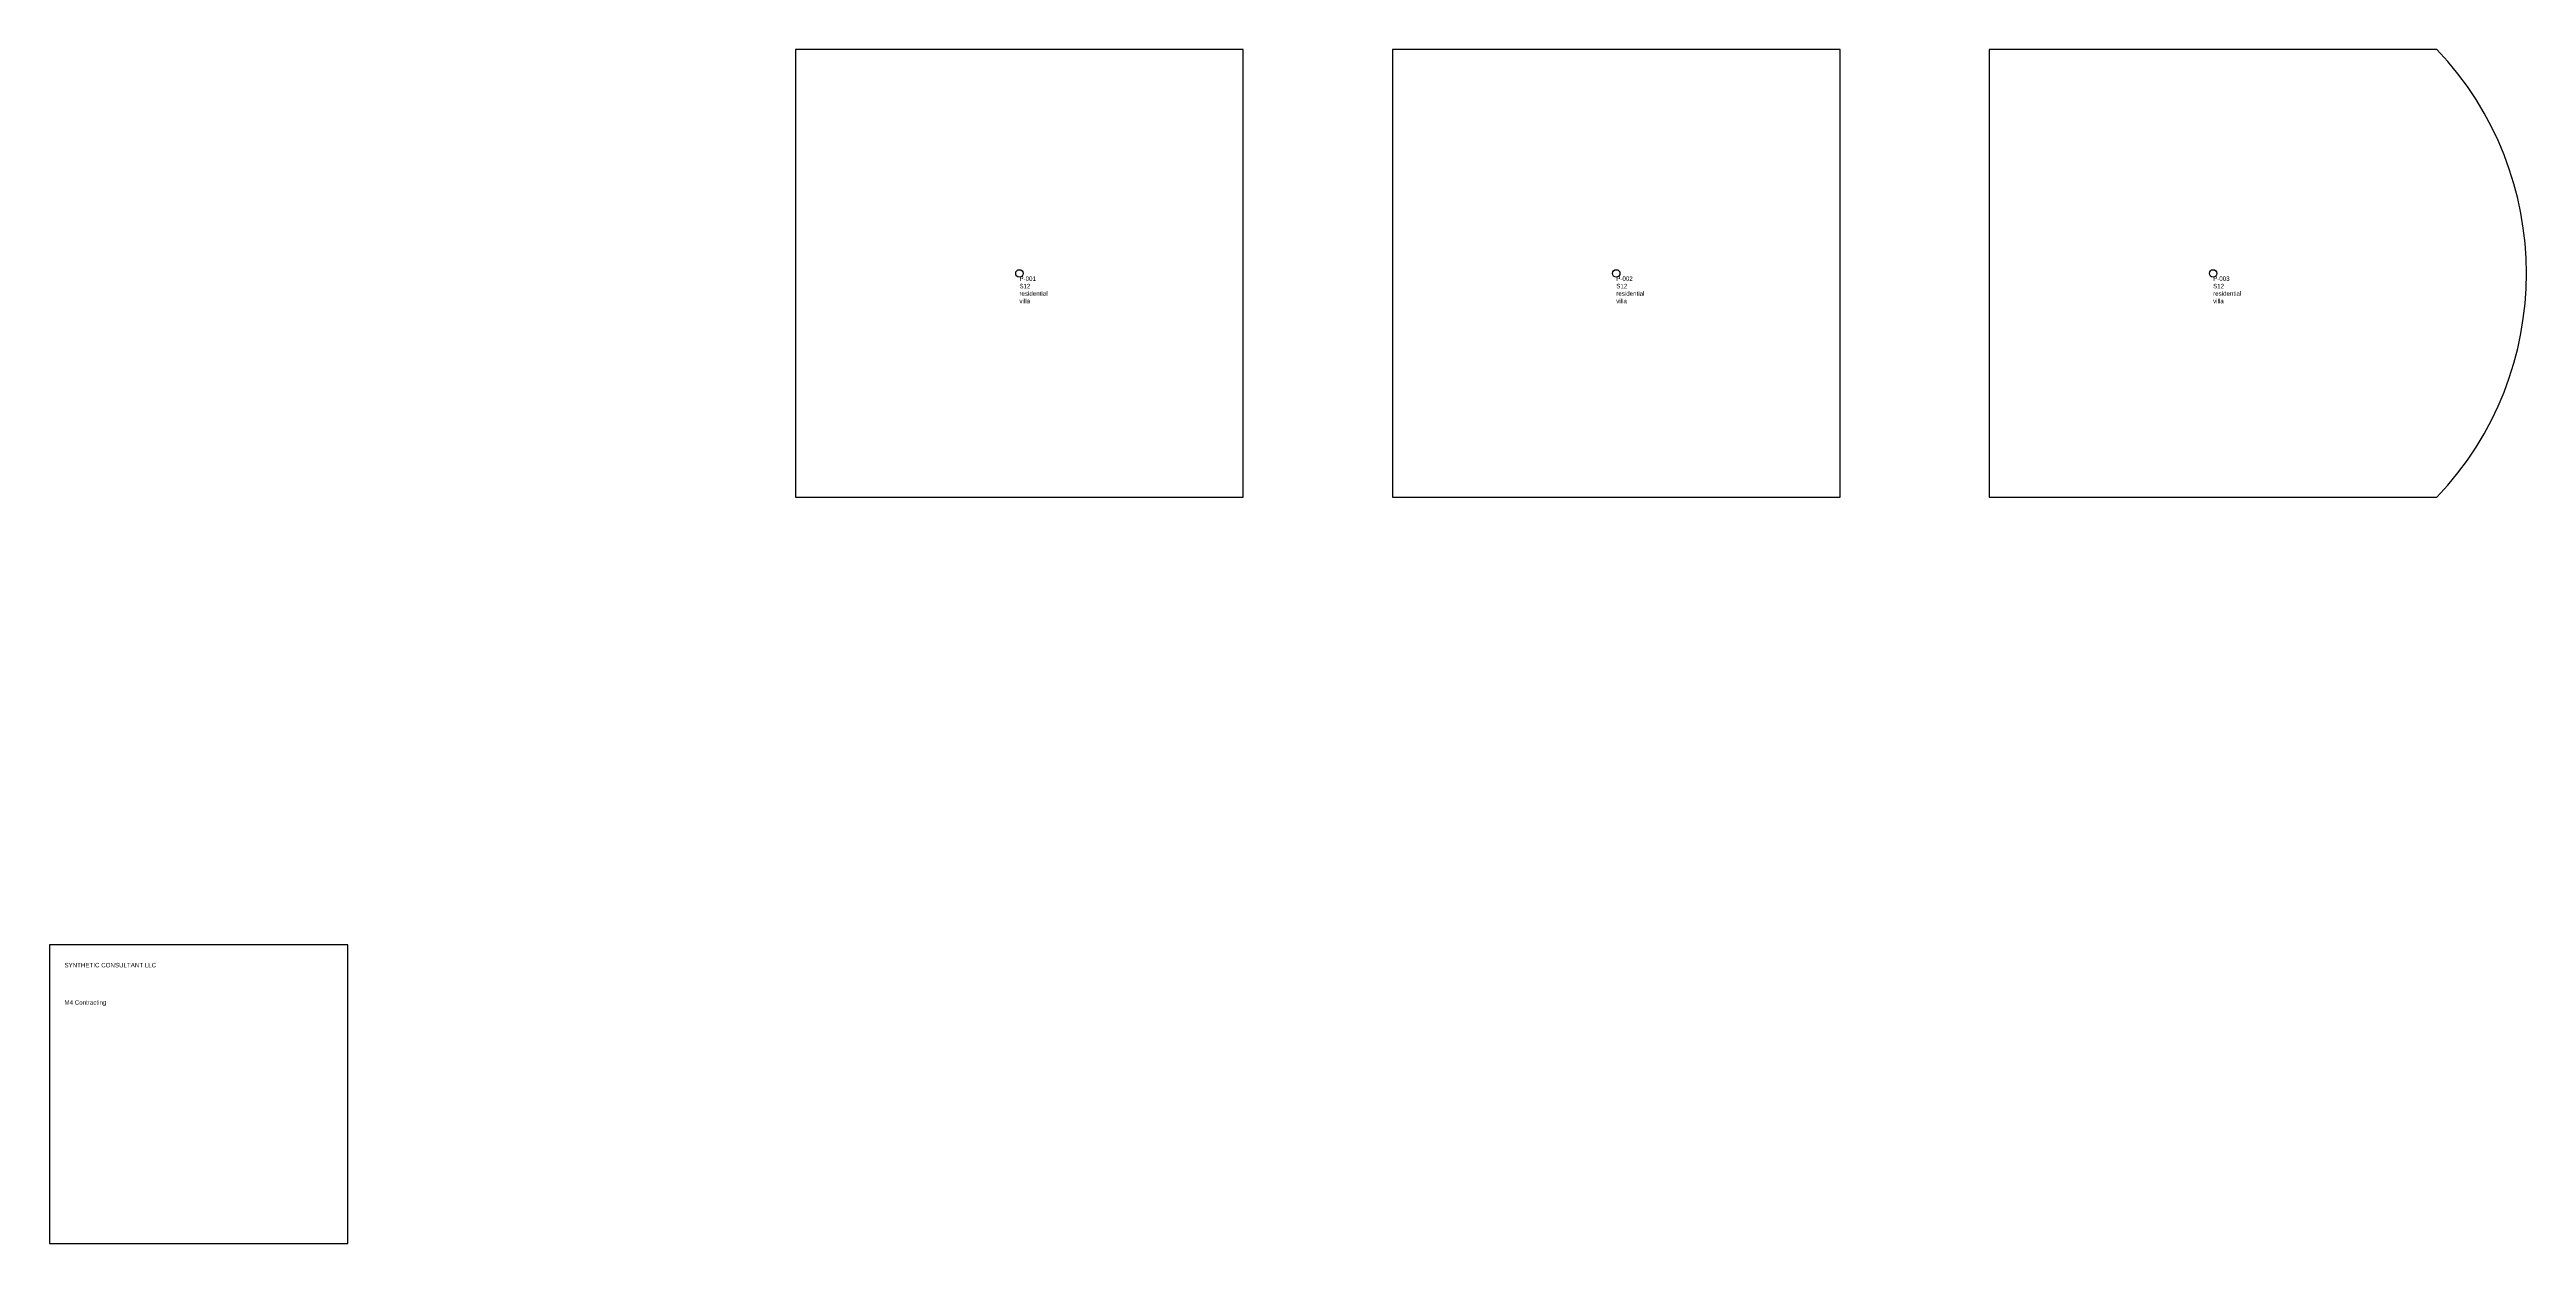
# Model space of a CAD drawing. Header units: metres. Extents: x 232950 to 233116, y 2704950 to 2705030.
import ezdxf

# ---------------------------------------------------------------- set-up
doc = ezdxf.new("R2010")
doc.units = ezdxf.units.M
for name, color, linetype in [('Plot', 51, 'Continuous'), ('PlotDetail', 51, 'Continuous'), ('Title', 7, 'Continuous')]:
    doc.layers.add(name, color=color, linetype=linetype)

# ---------------------------------------------------------------- blocks, each defined once
blk = doc.blocks.new('SYNTHETIC_TITLE')
for tag, p in [('ConsultantAddress', (0, -1)), ('ConsultantContactPerson', (0, -1.5)), ('MainConsultantName', (0, -0.5)), ('ConsultantPhone', (0, -2)), ('Consultantemail', (0, -2.5)), ('ContractorAddress', (0, -3.5)), ('MainContractorName', (0, -3)), ('ContractorContactPerson', (0, -4)), ('ContractorPhone', (0, -4.5)), ('Contractoremail', (0, -5))]:
    blk.add_attdef(tag, p, '', height=0.3)
blk = doc.blocks.new('PlotDetail')
blk.add_circle((0, 0), 0.25)
for tag, p in [('SectorNumber', (0, -1)), ('PlotNumber', (0, -0.5)), ('UsageCategoryType', (0, -1.5)), ('UsageType', (0, -2))]:
    blk.add_attdef(tag, p, '', height=0.3)

msp = doc.modelspace()

# ---------------------------------------------------------------- linework, layer by layer
at = {"layer": 'Plot'}
msp.add_lwpolyline([(233000, 2705000), (233030, 2705000), (233030, 2705030), (233000, 2705030), (233000, 2705000)], dxfattribs=at)
msp.add_lwpolyline([(233040, 2705000), (233070, 2705000), (233070, 2705030), (233040, 2705030)], close=True, dxfattribs=at)
at = {"layer": 'Plot', "color": 1}
msp.add_lwpolyline([(233080, 2705000), (233110, 2705000, 0.4), (233110, 2705030), (233080, 2705030)], format="xyb", close=True, dxfattribs=at)
at = {"layer": 'Title'}
msp.add_lwpolyline([(232950, 2704950), (232970, 2704950), (232970, 2704970), (232950, 2704970)], close=True, dxfattribs=at)

# ---------------------------------------------------------------- block references
at = {"layer": 'PlotDetail'}
for p, values in [((233015, 2705015), {'PlotNumber': 'P-001', 'SectorNumber': 'S12', 'UsageCategoryType': 'residential', 'UsageType': 'villa'}), ((233055, 2705015), {'PlotNumber': 'P-002', 'SectorNumber': 'S12', 'UsageCategoryType': 'residential', 'UsageType': 'villa'}), ((233095, 2705015), {'PlotNumber': 'P-003', 'SectorNumber': 'S12', 'UsageCategoryType': 'residential', 'UsageType': 'villa'})]:
    msp.add_blockref('PlotDetail', p, dxfattribs=at).add_auto_attribs(values)
at = {"layer": 'Title'}
msp.add_blockref('SYNTHETIC_TITLE', (232951, 2704969), dxfattribs=at).add_auto_attribs({'MainConsultantName': 'SYNTHETIC CONSULTANT LLC', 'MainContractorName': 'M4 Contracting'})

doc.saveas('drawing.dxf')
